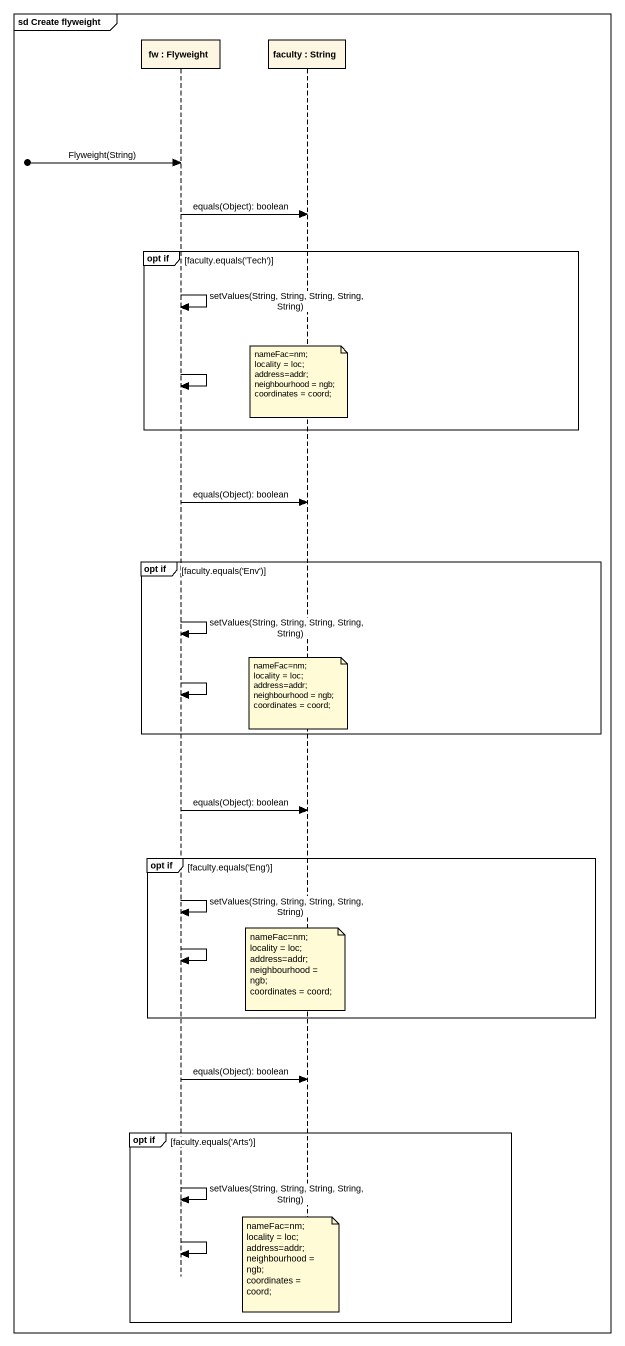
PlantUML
@startuml
mainframe sd Create flyweight
hide footbox
participant "fw : Flyweight" as fw
participant "faculty : String" as faculty

[o-> fw : Flyweight(String)
fw -> faculty : equals(Object): boolean
group opt if [faculty.equals('Tech')]
  fw -> fw : setValues(String, String, String, String, String)
  fw -> fw
  note over faculty
    nameFac=nm;
    locality = loc;
    address=addr;
    neighbourhood = ngb;
    coordinates = coord;
  end note
end
fw -> faculty : equals(Object): boolean
group opt if [faculty.equals('Env')]
  fw -> fw : setValues(String, String, String, String, String)
  fw -> fw
  note over faculty
    nameFac=nm;
    locality = loc;
    address=addr;
    neighbourhood = ngb;
    coordinates = coord;
  end note
end
fw -> faculty : equals(Object): boolean
group opt if [faculty.equals('Eng')]
  fw -> fw : setValues(String, String, String, String, String)
  fw -> fw
  note over faculty
    nameFac=nm;
    locality = loc;
    address=addr;
    neighbourhood = ngb;
    coordinates = coord;
  end note
end
fw -> faculty : equals(Object): boolean
group opt if [faculty.equals('Arts')]
  fw -> fw : setValues(String, String, String, String, String)
  fw -> fw
  note over faculty
    nameFac=nm;
    locality = loc;
    address=addr;
    neighbourhood = ngb;
    coordinates = coord;
  end note
end
@enduml
